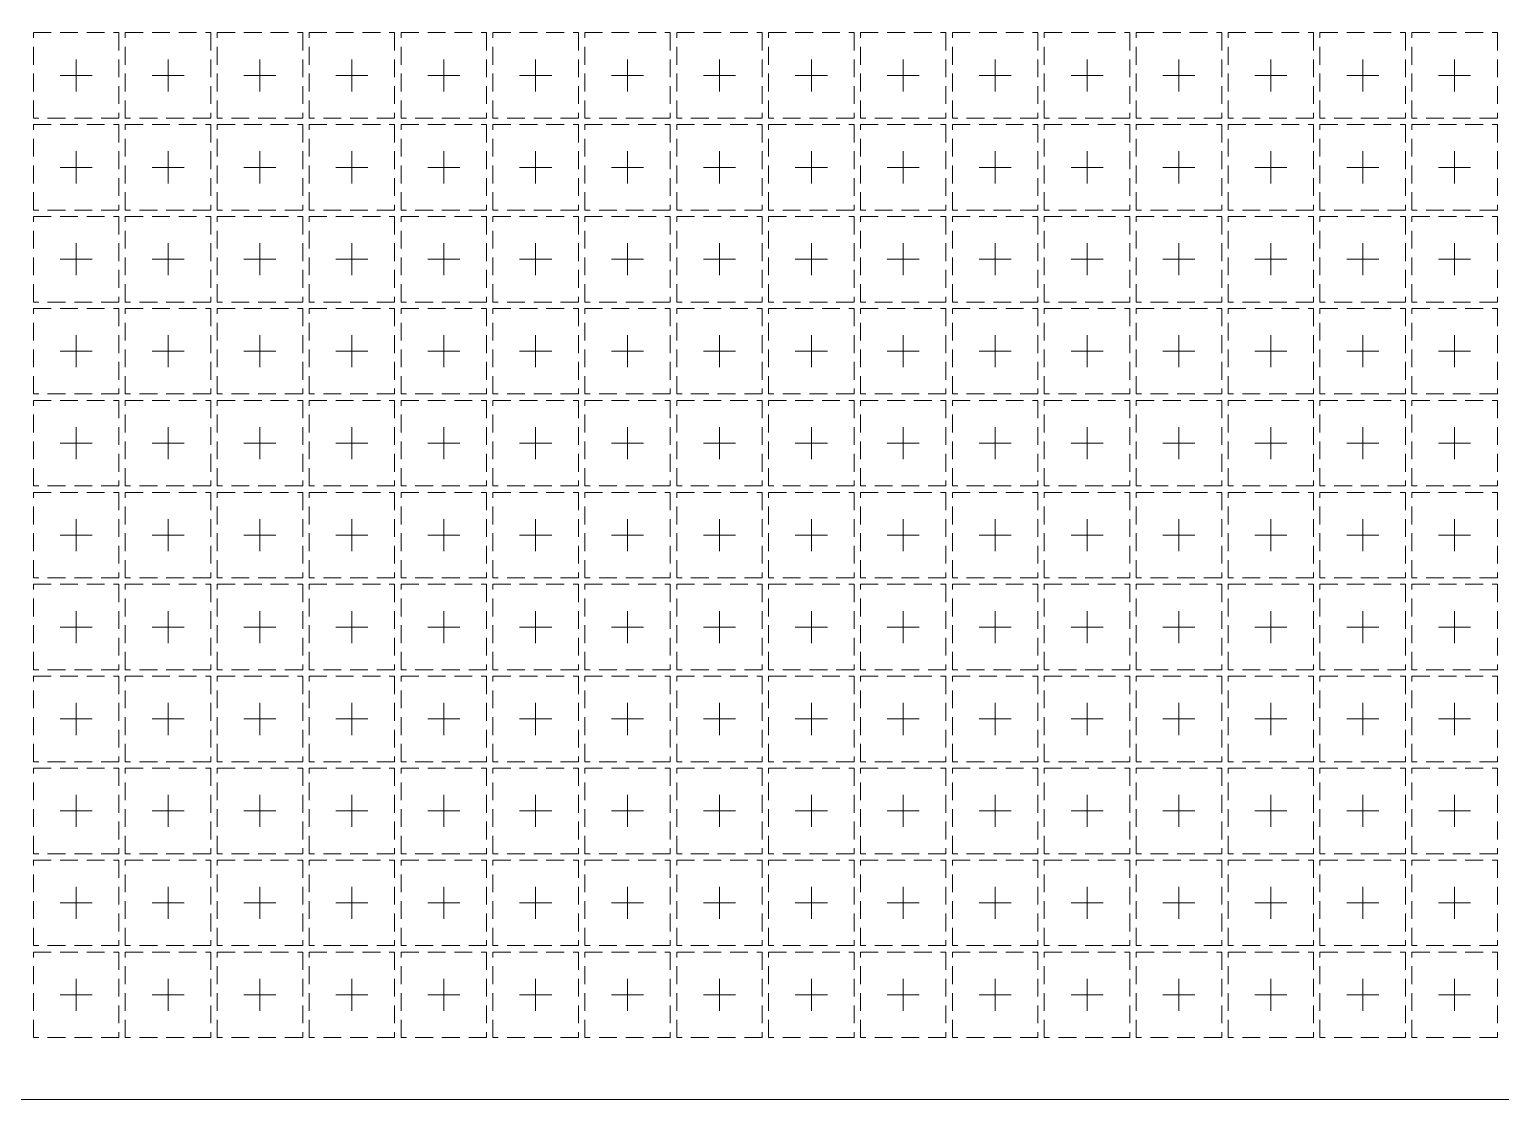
# Model space of a CAD drawing. Header units: millimetres. Extents: x -176 to -53, y -166 to -6.
# Drawn here: x -145 to -124.34, y -148.06 to -133.05 of the extents above; entities that cross this region are included whole.
import ezdxf

# ---------------------------------------------------------------- set-up
doc = ezdxf.new("R2010")
doc.units = ezdxf.units.MM
for name, pattern in [('CENTER', [2, 1.25, -0.25, 0.25, -0.25]), ('DASHED', [0.75, 0.5, -0.25]), ('HIDDEN', [0.375, 0.25, -0.125])]:
    doc.linetypes.add(name, pattern=pattern)
doc.layers.add('1D', color=4, linetype='Continuous', lineweight=18)
doc.layers.add('PKG', color=6, linetype='HIDDEN', lineweight=9)
doc.layers.add('中心线', color=1, linetype='CENTER')

msp = doc.modelspace()

# ---------------------------------------------------------------- linework, layer by layer
at = {"layer": '1D', "lineweight": 0, "elevation": -0.0291}
msp.add_lwpolyline([(-167.6491, -127.0602), (-92.6491, -127.0602), (-92.6491, -148.0602), (-167.6491, -148.0602)], close=True, dxfattribs=at)
at = {"layer": 'PKG', "color": 2, "linetype": 'DASHED', "lineweight": 0, "ltscale": 0.5, "elevation": -0.0291}
for points in [[(-144.9391, -133.0902), (-143.7391, -133.0902), (-143.7391, -134.2902), (-144.9391, -134.2902)], [(-143.6491, -133.0902), (-142.4491, -133.0902), (-142.4491, -134.2902), (-143.6491, -134.2902)], [(-142.3591, -133.0902), (-141.1591, -133.0902), (-141.1591, -134.2902), (-142.3591, -134.2902)], [(-141.0691, -133.0902), (-139.8691, -133.0902), (-139.8691, -134.2902), (-141.0691, -134.2902)], [(-139.7791, -133.0902), (-138.5791, -133.0902), (-138.5791, -134.2902), (-139.7791, -134.2902)], [(-138.4891, -133.0902), (-137.2891, -133.0902), (-137.2891, -134.2902), (-138.4891, -134.2902)], [(-137.1991, -133.0902), (-135.9991, -133.0902), (-135.9991, -134.2902), (-137.1991, -134.2902)], [(-135.9091, -133.0902), (-134.7091, -133.0902), (-134.7091, -134.2902), (-135.9091, -134.2902)], [(-134.6191, -133.0902), (-133.4191, -133.0902), (-133.4191, -134.2902), (-134.6191, -134.2902)], [(-133.3291, -133.0902), (-132.1291, -133.0902), (-132.1291, -134.2902), (-133.3291, -134.2902)], [(-132.0391, -133.0902), (-130.8391, -133.0902), (-130.8391, -134.2902), (-132.0391, -134.2902)], [(-130.7491, -133.0902), (-129.5491, -133.0902), (-129.5491, -134.2902), (-130.7491, -134.2902)], [(-129.4591, -133.0902), (-128.2591, -133.0902), (-128.2591, -134.2902), (-129.4591, -134.2902)], [(-128.1691, -133.0902), (-126.9691, -133.0902), (-126.9691, -134.2902), (-128.1691, -134.2902)], [(-126.8791, -133.0902), (-125.6791, -133.0902), (-125.6791, -134.2902), (-126.8791, -134.2902)], [(-125.5891, -133.0902), (-124.3891, -133.0902), (-124.3891, -134.2902), (-125.5891, -134.2902)], [(-144.9391, -134.3802), (-143.7391, -134.3802), (-143.7391, -135.5802), (-144.9391, -135.5802)], [(-143.6491, -134.3802), (-142.4491, -134.3802), (-142.4491, -135.5802), (-143.6491, -135.5802)], [(-142.3591, -134.3802), (-141.1591, -134.3802), (-141.1591, -135.5802), (-142.3591, -135.5802)], [(-141.0691, -134.3802), (-139.8691, -134.3802), (-139.8691, -135.5802), (-141.0691, -135.5802)], [(-139.7791, -134.3802), (-138.5791, -134.3802), (-138.5791, -135.5802), (-139.7791, -135.5802)], [(-138.4891, -134.3802), (-137.2891, -134.3802), (-137.2891, -135.5802), (-138.4891, -135.5802)], [(-137.1991, -134.3802), (-135.9991, -134.3802), (-135.9991, -135.5802), (-137.1991, -135.5802)], [(-135.9091, -134.3802), (-134.7091, -134.3802), (-134.7091, -135.5802), (-135.9091, -135.5802)], [(-134.6191, -134.3802), (-133.4191, -134.3802), (-133.4191, -135.5802), (-134.6191, -135.5802)], [(-133.3291, -134.3802), (-132.1291, -134.3802), (-132.1291, -135.5802), (-133.3291, -135.5802)], [(-132.0391, -134.3802), (-130.8391, -134.3802), (-130.8391, -135.5802), (-132.0391, -135.5802)], [(-130.7491, -134.3802), (-129.5491, -134.3802), (-129.5491, -135.5802), (-130.7491, -135.5802)], [(-129.4591, -134.3802), (-128.2591, -134.3802), (-128.2591, -135.5802), (-129.4591, -135.5802)], [(-128.1691, -134.3802), (-126.9691, -134.3802), (-126.9691, -135.5802), (-128.1691, -135.5802)], [(-126.8791, -134.3802), (-125.6791, -134.3802), (-125.6791, -135.5802), (-126.8791, -135.5802)], [(-125.5891, -134.3802), (-124.3891, -134.3802), (-124.3891, -135.5802), (-125.5891, -135.5802)], [(-144.9391, -135.6702), (-143.7391, -135.6702), (-143.7391, -136.8702), (-144.9391, -136.8702)], [(-143.6491, -135.6702), (-142.4491, -135.6702), (-142.4491, -136.8702), (-143.6491, -136.8702)], [(-142.3591, -135.6702), (-141.1591, -135.6702), (-141.1591, -136.8702), (-142.3591, -136.8702)], [(-141.0691, -135.6702), (-139.8691, -135.6702), (-139.8691, -136.8702), (-141.0691, -136.8702)], [(-139.7791, -135.6702), (-138.5791, -135.6702), (-138.5791, -136.8702), (-139.7791, -136.8702)], [(-138.4891, -135.6702), (-137.2891, -135.6702), (-137.2891, -136.8702), (-138.4891, -136.8702)], [(-137.1991, -135.6702), (-135.9991, -135.6702), (-135.9991, -136.8702), (-137.1991, -136.8702)], [(-135.9091, -135.6702), (-134.7091, -135.6702), (-134.7091, -136.8702), (-135.9091, -136.8702)], [(-134.6191, -135.6702), (-133.4191, -135.6702), (-133.4191, -136.8702), (-134.6191, -136.8702)], [(-133.3291, -135.6702), (-132.1291, -135.6702), (-132.1291, -136.8702), (-133.3291, -136.8702)], [(-132.0391, -135.6702), (-130.8391, -135.6702), (-130.8391, -136.8702), (-132.0391, -136.8702)], [(-130.7491, -135.6702), (-129.5491, -135.6702), (-129.5491, -136.8702), (-130.7491, -136.8702)], [(-129.4591, -135.6702), (-128.2591, -135.6702), (-128.2591, -136.8702), (-129.4591, -136.8702)], [(-128.1691, -135.6702), (-126.9691, -135.6702), (-126.9691, -136.8702), (-128.1691, -136.8702)], [(-126.8791, -135.6702), (-125.6791, -135.6702), (-125.6791, -136.8702), (-126.8791, -136.8702)], [(-125.5891, -135.6702), (-124.3891, -135.6702), (-124.3891, -136.8702), (-125.5891, -136.8702)], [(-144.9391, -136.9602), (-143.7391, -136.9602), (-143.7391, -138.1602), (-144.9391, -138.1602)], [(-143.6491, -136.9602), (-142.4491, -136.9602), (-142.4491, -138.1602), (-143.6491, -138.1602)], [(-142.3591, -136.9602), (-141.1591, -136.9602), (-141.1591, -138.1602), (-142.3591, -138.1602)], [(-141.0691, -136.9602), (-139.8691, -136.9602), (-139.8691, -138.1602), (-141.0691, -138.1602)], [(-139.7791, -136.9602), (-138.5791, -136.9602), (-138.5791, -138.1602), (-139.7791, -138.1602)], [(-138.4891, -136.9602), (-137.2891, -136.9602), (-137.2891, -138.1602), (-138.4891, -138.1602)], [(-137.1991, -136.9602), (-135.9991, -136.9602), (-135.9991, -138.1602), (-137.1991, -138.1602)], [(-135.9091, -136.9602), (-134.7091, -136.9602), (-134.7091, -138.1602), (-135.9091, -138.1602)], [(-134.6191, -136.9602), (-133.4191, -136.9602), (-133.4191, -138.1602), (-134.6191, -138.1602)], [(-133.3291, -136.9602), (-132.1291, -136.9602), (-132.1291, -138.1602), (-133.3291, -138.1602)], [(-132.0391, -136.9602), (-130.8391, -136.9602), (-130.8391, -138.1602), (-132.0391, -138.1602)], [(-130.7491, -136.9602), (-129.5491, -136.9602), (-129.5491, -138.1602), (-130.7491, -138.1602)], [(-129.4591, -136.9602), (-128.2591, -136.9602), (-128.2591, -138.1602), (-129.4591, -138.1602)], [(-128.1691, -136.9602), (-126.9691, -136.9602), (-126.9691, -138.1602), (-128.1691, -138.1602)], [(-126.8791, -136.9602), (-125.6791, -136.9602), (-125.6791, -138.1602), (-126.8791, -138.1602)], [(-125.5891, -136.9602), (-124.3891, -136.9602), (-124.3891, -138.1602), (-125.5891, -138.1602)], [(-144.9391, -138.2502), (-143.7391, -138.2502), (-143.7391, -139.4502), (-144.9391, -139.4502)], [(-143.6491, -138.2502), (-142.4491, -138.2502), (-142.4491, -139.4502), (-143.6491, -139.4502)], [(-142.3591, -138.2502), (-141.1591, -138.2502), (-141.1591, -139.4502), (-142.3591, -139.4502)], [(-141.0691, -138.2502), (-139.8691, -138.2502), (-139.8691, -139.4502), (-141.0691, -139.4502)], [(-139.7791, -138.2502), (-138.5791, -138.2502), (-138.5791, -139.4502), (-139.7791, -139.4502)], [(-138.4891, -138.2502), (-137.2891, -138.2502), (-137.2891, -139.4502), (-138.4891, -139.4502)], [(-137.1991, -138.2502), (-135.9991, -138.2502), (-135.9991, -139.4502), (-137.1991, -139.4502)], [(-135.9091, -138.2502), (-134.7091, -138.2502), (-134.7091, -139.4502), (-135.9091, -139.4502)], [(-134.6191, -138.2502), (-133.4191, -138.2502), (-133.4191, -139.4502), (-134.6191, -139.4502)], [(-133.3291, -138.2502), (-132.1291, -138.2502), (-132.1291, -139.4502), (-133.3291, -139.4502)], [(-132.0391, -138.2502), (-130.8391, -138.2502), (-130.8391, -139.4502), (-132.0391, -139.4502)], [(-130.7491, -138.2502), (-129.5491, -138.2502), (-129.5491, -139.4502), (-130.7491, -139.4502)], [(-129.4591, -138.2502), (-128.2591, -138.2502), (-128.2591, -139.4502), (-129.4591, -139.4502)], [(-128.1691, -138.2502), (-126.9691, -138.2502), (-126.9691, -139.4502), (-128.1691, -139.4502)], [(-126.8791, -138.2502), (-125.6791, -138.2502), (-125.6791, -139.4502), (-126.8791, -139.4502)], [(-125.5891, -138.2502), (-124.3891, -138.2502), (-124.3891, -139.4502), (-125.5891, -139.4502)], [(-144.9391, -139.5402), (-143.7391, -139.5402), (-143.7391, -140.7402), (-144.9391, -140.7402)], [(-143.6491, -139.5402), (-142.4491, -139.5402), (-142.4491, -140.7402), (-143.6491, -140.7402)], [(-142.3591, -139.5402), (-141.1591, -139.5402), (-141.1591, -140.7402), (-142.3591, -140.7402)], [(-141.0691, -139.5402), (-139.8691, -139.5402), (-139.8691, -140.7402), (-141.0691, -140.7402)], [(-139.7791, -139.5402), (-138.5791, -139.5402), (-138.5791, -140.7402), (-139.7791, -140.7402)], [(-138.4891, -139.5402), (-137.2891, -139.5402), (-137.2891, -140.7402), (-138.4891, -140.7402)], [(-137.1991, -139.5402), (-135.9991, -139.5402), (-135.9991, -140.7402), (-137.1991, -140.7402)], [(-135.9091, -139.5402), (-134.7091, -139.5402), (-134.7091, -140.7402), (-135.9091, -140.7402)], [(-134.6191, -139.5402), (-133.4191, -139.5402), (-133.4191, -140.7402), (-134.6191, -140.7402)], [(-133.3291, -139.5402), (-132.1291, -139.5402), (-132.1291, -140.7402), (-133.3291, -140.7402)], [(-132.0391, -139.5402), (-130.8391, -139.5402), (-130.8391, -140.7402), (-132.0391, -140.7402)], [(-130.7491, -139.5402), (-129.5491, -139.5402), (-129.5491, -140.7402), (-130.7491, -140.7402)], [(-129.4591, -139.5402), (-128.2591, -139.5402), (-128.2591, -140.7402), (-129.4591, -140.7402)], [(-128.1691, -139.5402), (-126.9691, -139.5402), (-126.9691, -140.7402), (-128.1691, -140.7402)], [(-126.8791, -139.5402), (-125.6791, -139.5402), (-125.6791, -140.7402), (-126.8791, -140.7402)], [(-125.5891, -139.5402), (-124.3891, -139.5402), (-124.3891, -140.7402), (-125.5891, -140.7402)], [(-144.9391, -140.8302), (-143.7391, -140.8302), (-143.7391, -142.0302), (-144.9391, -142.0302)], [(-143.6491, -140.8302), (-142.4491, -140.8302), (-142.4491, -142.0302), (-143.6491, -142.0302)], [(-142.3591, -140.8302), (-141.1591, -140.8302), (-141.1591, -142.0302), (-142.3591, -142.0302)], [(-141.0691, -140.8302), (-139.8691, -140.8302), (-139.8691, -142.0302), (-141.0691, -142.0302)], [(-139.7791, -140.8302), (-138.5791, -140.8302), (-138.5791, -142.0302), (-139.7791, -142.0302)], [(-138.4891, -140.8302), (-137.2891, -140.8302), (-137.2891, -142.0302), (-138.4891, -142.0302)], [(-137.1991, -140.8302), (-135.9991, -140.8302), (-135.9991, -142.0302), (-137.1991, -142.0302)], [(-135.9091, -140.8302), (-134.7091, -140.8302), (-134.7091, -142.0302), (-135.9091, -142.0302)], [(-134.6191, -140.8302), (-133.4191, -140.8302), (-133.4191, -142.0302), (-134.6191, -142.0302)], [(-133.3291, -140.8302), (-132.1291, -140.8302), (-132.1291, -142.0302), (-133.3291, -142.0302)], [(-132.0391, -140.8302), (-130.8391, -140.8302), (-130.8391, -142.0302), (-132.0391, -142.0302)], [(-130.7491, -140.8302), (-129.5491, -140.8302), (-129.5491, -142.0302), (-130.7491, -142.0302)], [(-129.4591, -140.8302), (-128.2591, -140.8302), (-128.2591, -142.0302), (-129.4591, -142.0302)], [(-128.1691, -140.8302), (-126.9691, -140.8302), (-126.9691, -142.0302), (-128.1691, -142.0302)], [(-126.8791, -140.8302), (-125.6791, -140.8302), (-125.6791, -142.0302), (-126.8791, -142.0302)], [(-125.5891, -140.8302), (-124.3891, -140.8302), (-124.3891, -142.0302), (-125.5891, -142.0302)], [(-144.9391, -142.1202), (-143.7391, -142.1202), (-143.7391, -143.3202), (-144.9391, -143.3202)], [(-143.6491, -142.1202), (-142.4491, -142.1202), (-142.4491, -143.3202), (-143.6491, -143.3202)], [(-142.3591, -142.1202), (-141.1591, -142.1202), (-141.1591, -143.3202), (-142.3591, -143.3202)], [(-141.0691, -142.1202), (-139.8691, -142.1202), (-139.8691, -143.3202), (-141.0691, -143.3202)], [(-139.7791, -142.1202), (-138.5791, -142.1202), (-138.5791, -143.3202), (-139.7791, -143.3202)], [(-138.4891, -142.1202), (-137.2891, -142.1202), (-137.2891, -143.3202), (-138.4891, -143.3202)], [(-137.1991, -142.1202), (-135.9991, -142.1202), (-135.9991, -143.3202), (-137.1991, -143.3202)], [(-135.9091, -142.1202), (-134.7091, -142.1202), (-134.7091, -143.3202), (-135.9091, -143.3202)], [(-134.6191, -142.1202), (-133.4191, -142.1202), (-133.4191, -143.3202), (-134.6191, -143.3202)], [(-133.3291, -142.1202), (-132.1291, -142.1202), (-132.1291, -143.3202), (-133.3291, -143.3202)], [(-132.0391, -142.1202), (-130.8391, -142.1202), (-130.8391, -143.3202), (-132.0391, -143.3202)], [(-130.7491, -142.1202), (-129.5491, -142.1202), (-129.5491, -143.3202), (-130.7491, -143.3202)], [(-129.4591, -142.1202), (-128.2591, -142.1202), (-128.2591, -143.3202), (-129.4591, -143.3202)], [(-128.1691, -142.1202), (-126.9691, -142.1202), (-126.9691, -143.3202), (-128.1691, -143.3202)], [(-126.8791, -142.1202), (-125.6791, -142.1202), (-125.6791, -143.3202), (-126.8791, -143.3202)], [(-125.5891, -142.1202), (-124.3891, -142.1202), (-124.3891, -143.3202), (-125.5891, -143.3202)], [(-144.9391, -143.4102), (-143.7391, -143.4102), (-143.7391, -144.6102), (-144.9391, -144.6102)], [(-143.6491, -143.4102), (-142.4491, -143.4102), (-142.4491, -144.6102), (-143.6491, -144.6102)], [(-142.3591, -143.4102), (-141.1591, -143.4102), (-141.1591, -144.6102), (-142.3591, -144.6102)], [(-141.0691, -143.4102), (-139.8691, -143.4102), (-139.8691, -144.6102), (-141.0691, -144.6102)], [(-139.7791, -143.4102), (-138.5791, -143.4102), (-138.5791, -144.6102), (-139.7791, -144.6102)], [(-138.4891, -143.4102), (-137.2891, -143.4102), (-137.2891, -144.6102), (-138.4891, -144.6102)], [(-137.1991, -143.4102), (-135.9991, -143.4102), (-135.9991, -144.6102), (-137.1991, -144.6102)], [(-135.9091, -143.4102), (-134.7091, -143.4102), (-134.7091, -144.6102), (-135.9091, -144.6102)], [(-134.6191, -143.4102), (-133.4191, -143.4102), (-133.4191, -144.6102), (-134.6191, -144.6102)], [(-133.3291, -143.4102), (-132.1291, -143.4102), (-132.1291, -144.6102), (-133.3291, -144.6102)], [(-132.0391, -143.4102), (-130.8391, -143.4102), (-130.8391, -144.6102), (-132.0391, -144.6102)], [(-130.7491, -143.4102), (-129.5491, -143.4102), (-129.5491, -144.6102), (-130.7491, -144.6102)], [(-129.4591, -143.4102), (-128.2591, -143.4102), (-128.2591, -144.6102), (-129.4591, -144.6102)], [(-128.1691, -143.4102), (-126.9691, -143.4102), (-126.9691, -144.6102), (-128.1691, -144.6102)], [(-126.8791, -143.4102), (-125.6791, -143.4102), (-125.6791, -144.6102), (-126.8791, -144.6102)], [(-125.5891, -143.4102), (-124.3891, -143.4102), (-124.3891, -144.6102), (-125.5891, -144.6102)], [(-144.9391, -144.7002), (-143.7391, -144.7002), (-143.7391, -145.9002), (-144.9391, -145.9002)], [(-143.6491, -144.7002), (-142.4491, -144.7002), (-142.4491, -145.9002), (-143.6491, -145.9002)], [(-142.3591, -144.7002), (-141.1591, -144.7002), (-141.1591, -145.9002), (-142.3591, -145.9002)], [(-141.0691, -144.7002), (-139.8691, -144.7002), (-139.8691, -145.9002), (-141.0691, -145.9002)], [(-139.7791, -144.7002), (-138.5791, -144.7002), (-138.5791, -145.9002), (-139.7791, -145.9002)], [(-138.4891, -144.7002), (-137.2891, -144.7002), (-137.2891, -145.9002), (-138.4891, -145.9002)], [(-137.1991, -144.7002), (-135.9991, -144.7002), (-135.9991, -145.9002), (-137.1991, -145.9002)], [(-135.9091, -144.7002), (-134.7091, -144.7002), (-134.7091, -145.9002), (-135.9091, -145.9002)], [(-134.6191, -144.7002), (-133.4191, -144.7002), (-133.4191, -145.9002), (-134.6191, -145.9002)], [(-133.3291, -144.7002), (-132.1291, -144.7002), (-132.1291, -145.9002), (-133.3291, -145.9002)], [(-132.0391, -144.7002), (-130.8391, -144.7002), (-130.8391, -145.9002), (-132.0391, -145.9002)], [(-130.7491, -144.7002), (-129.5491, -144.7002), (-129.5491, -145.9002), (-130.7491, -145.9002)], [(-129.4591, -144.7002), (-128.2591, -144.7002), (-128.2591, -145.9002), (-129.4591, -145.9002)], [(-128.1691, -144.7002), (-126.9691, -144.7002), (-126.9691, -145.9002), (-128.1691, -145.9002)], [(-126.8791, -144.7002), (-125.6791, -144.7002), (-125.6791, -145.9002), (-126.8791, -145.9002)], [(-125.5891, -144.7002), (-124.3891, -144.7002), (-124.3891, -145.9002), (-125.5891, -145.9002)], [(-144.9391, -145.9902), (-143.7391, -145.9902), (-143.7391, -147.1902), (-144.9391, -147.1902)], [(-143.6491, -145.9902), (-142.4491, -145.9902), (-142.4491, -147.1902), (-143.6491, -147.1902)], [(-142.3591, -145.9902), (-141.1591, -145.9902), (-141.1591, -147.1902), (-142.3591, -147.1902)], [(-141.0691, -145.9902), (-139.8691, -145.9902), (-139.8691, -147.1902), (-141.0691, -147.1902)], [(-139.7791, -145.9902), (-138.5791, -145.9902), (-138.5791, -147.1902), (-139.7791, -147.1902)], [(-138.4891, -145.9902), (-137.2891, -145.9902), (-137.2891, -147.1902), (-138.4891, -147.1902)], [(-137.1991, -145.9902), (-135.9991, -145.9902), (-135.9991, -147.1902), (-137.1991, -147.1902)], [(-135.9091, -145.9902), (-134.7091, -145.9902), (-134.7091, -147.1902), (-135.9091, -147.1902)], [(-134.6191, -145.9902), (-133.4191, -145.9902), (-133.4191, -147.1902), (-134.6191, -147.1902)], [(-133.3291, -145.9902), (-132.1291, -145.9902), (-132.1291, -147.1902), (-133.3291, -147.1902)], [(-132.0391, -145.9902), (-130.8391, -145.9902), (-130.8391, -147.1902), (-132.0391, -147.1902)], [(-130.7491, -145.9902), (-129.5491, -145.9902), (-129.5491, -147.1902), (-130.7491, -147.1902)], [(-129.4591, -145.9902), (-128.2591, -145.9902), (-128.2591, -147.1902), (-129.4591, -147.1902)], [(-128.1691, -145.9902), (-126.9691, -145.9902), (-126.9691, -147.1902), (-128.1691, -147.1902)], [(-126.8791, -145.9902), (-125.6791, -145.9902), (-125.6791, -147.1902), (-126.8791, -147.1902)], [(-125.5891, -145.9902), (-124.3891, -145.9902), (-124.3891, -147.1902), (-125.5891, -147.1902)]]:
    msp.add_lwpolyline(points, close=True, dxfattribs=at)
at = {"layer": '中心线', "color": 1, "linetype": 'CENTER', "lineweight": 0, "ltscale": 0.5}
for p, q in [((-144.3391, -133.9152, -0.0291), (-144.3391, -133.4652, -0.0291)), ((-143.0491, -133.9152, -0.0291), (-143.0491, -133.4652, -0.0291)), ((-141.7591, -133.9152, -0.0291), (-141.7591, -133.4652, -0.0291)), ((-140.4691, -133.9152, -0.0291), (-140.4691, -133.4652, -0.0291)), ((-139.1791, -133.9152, -0.0291), (-139.1791, -133.4652, -0.0291)), ((-137.8891, -133.9152, -0.0291), (-137.8891, -133.4652, -0.0291)), ((-136.5991, -133.9152, -0.0291), (-136.5991, -133.4652, -0.0291)), ((-135.3091, -133.9152, -0.0291), (-135.3091, -133.4652, -0.0291)), ((-134.0191, -133.9152, -0.0291), (-134.0191, -133.4652, -0.0291)), ((-132.7291, -133.9152, -0.0291), (-132.7291, -133.4652, -0.0291)), ((-131.4391, -133.9152, -0.0291), (-131.4391, -133.4652, -0.0291)), ((-130.1491, -133.9152, -0.0291), (-130.1491, -133.4652, -0.0291)), ((-128.8591, -133.9152, -0.0291), (-128.8591, -133.4652, -0.0291)), ((-127.5691, -133.9152, -0.0291), (-127.5691, -133.4652, -0.0291)), ((-126.2791, -133.9152, -0.0291), (-126.2791, -133.4652, -0.0291)), ((-124.9891, -133.9152, -0.0291), (-124.9891, -133.4652, -0.0291)), ((-144.5641, -133.6902, -0.0291), (-144.1141, -133.6902, -0.0291)), ((-143.2741, -133.6902, -0.0291), (-142.8241, -133.6902, -0.0291)), ((-141.9841, -133.6902, -0.0291), (-141.5341, -133.6902, -0.0291)), ((-140.6941, -133.6902, -0.0291), (-140.2441, -133.6902, -0.0291)), ((-139.4041, -133.6902, -0.0291), (-138.9541, -133.6902, -0.0291)), ((-138.1141, -133.6902, -0.0291), (-137.6641, -133.6902, -0.0291)), ((-136.8241, -133.6902, -0.0291), (-136.3741, -133.6902, -0.0291)), ((-135.5341, -133.6902, -0.0291), (-135.0841, -133.6902, -0.0291)), ((-134.2441, -133.6902, -0.0291), (-133.7941, -133.6902, -0.0291)), ((-132.9541, -133.6902, -0.0291), (-132.5041, -133.6902, -0.0291)), ((-131.6641, -133.6902, -0.0291), (-131.2141, -133.6902, -0.0291)), ((-130.3741, -133.6902, -0.0291), (-129.9241, -133.6902, -0.0291)), ((-129.0841, -133.6902, -0.0291), (-128.6341, -133.6902, -0.0291)), ((-127.7941, -133.6902, -0.0291), (-127.3441, -133.6902, -0.0291)), ((-126.5041, -133.6902, -0.0291), (-126.0541, -133.6902, -0.0291)), ((-125.2141, -133.6902, -0.0291), (-124.7641, -133.6902, -0.0291)), ((-144.3391, -135.2052, -0.0291), (-144.3391, -134.7552, -0.0291)), ((-143.0491, -135.2052, -0.0291), (-143.0491, -134.7552, -0.0291)), ((-141.7591, -135.2052, -0.0291), (-141.7591, -134.7552, -0.0291)), ((-140.4691, -135.2052, -0.0291), (-140.4691, -134.7552, -0.0291)), ((-139.1791, -135.2052, -0.0291), (-139.1791, -134.7552, -0.0291)), ((-137.8891, -135.2052, -0.0291), (-137.8891, -134.7552, -0.0291)), ((-136.5991, -135.2052, -0.0291), (-136.5991, -134.7552, -0.0291)), ((-135.3091, -135.2052, -0.0291), (-135.3091, -134.7552, -0.0291)), ((-134.0191, -135.2052, -0.0291), (-134.0191, -134.7552, -0.0291)), ((-132.7291, -135.2052, -0.0291), (-132.7291, -134.7552, -0.0291)), ((-131.4391, -135.2052, -0.0291), (-131.4391, -134.7552, -0.0291)), ((-130.1491, -135.2052, -0.0291), (-130.1491, -134.7552, -0.0291)), ((-128.8591, -135.2052, -0.0291), (-128.8591, -134.7552, -0.0291)), ((-127.5691, -135.2052, -0.0291), (-127.5691, -134.7552, -0.0291)), ((-126.2791, -135.2052, -0.0291), (-126.2791, -134.7552, -0.0291)), ((-124.9891, -135.2052, -0.0291), (-124.9891, -134.7552, -0.0291)), ((-144.5641, -134.9802, -0.0291), (-144.1141, -134.9802, -0.0291)), ((-143.2741, -134.9802, -0.0291), (-142.8241, -134.9802, -0.0291)), ((-141.9841, -134.9802, -0.0291), (-141.5341, -134.9802, -0.0291)), ((-140.6941, -134.9802, -0.0291), (-140.2441, -134.9802, -0.0291)), ((-139.4041, -134.9802, -0.0291), (-138.9541, -134.9802, -0.0291)), ((-138.1141, -134.9802, -0.0291), (-137.6641, -134.9802, -0.0291)), ((-136.8241, -134.9802, -0.0291), (-136.3741, -134.9802, -0.0291)), ((-135.5341, -134.9802, -0.0291), (-135.0841, -134.9802, -0.0291)), ((-134.2441, -134.9802, -0.0291), (-133.7941, -134.9802, -0.0291)), ((-132.9541, -134.9802, -0.0291), (-132.5041, -134.9802, -0.0291)), ((-131.6641, -134.9802, -0.0291), (-131.2141, -134.9802, -0.0291)), ((-130.3741, -134.9802, -0.0291), (-129.9241, -134.9802, -0.0291)), ((-129.0841, -134.9802, -0.0291), (-128.6341, -134.9802, -0.0291)), ((-127.7941, -134.9802, -0.0291), (-127.3441, -134.9802, -0.0291)), ((-126.5041, -134.9802, -0.0291), (-126.0541, -134.9802, -0.0291)), ((-125.2141, -134.9802, -0.0291), (-124.7641, -134.9802, -0.0291)), ((-144.3391, -136.4952, -0.0291), (-144.3391, -136.0452, -0.0291)), ((-143.0491, -136.4952, -0.0291), (-143.0491, -136.0452, -0.0291)), ((-141.7591, -136.4952, -0.0291), (-141.7591, -136.0452, -0.0291)), ((-140.4691, -136.4952, -0.0291), (-140.4691, -136.0452, -0.0291)), ((-139.1791, -136.4952, -0.0291), (-139.1791, -136.0452, -0.0291)), ((-137.8891, -136.4952, -0.0291), (-137.8891, -136.0452, -0.0291)), ((-136.5991, -136.4952, -0.0291), (-136.5991, -136.0452, -0.0291)), ((-135.3091, -136.4952, -0.0291), (-135.3091, -136.0452, -0.0291)), ((-134.0191, -136.4952, -0.0291), (-134.0191, -136.0452, -0.0291)), ((-132.7291, -136.4952, -0.0291), (-132.7291, -136.0452, -0.0291)), ((-131.4391, -136.4952, -0.0291), (-131.4391, -136.0452, -0.0291)), ((-130.1491, -136.4952, -0.0291), (-130.1491, -136.0452, -0.0291)), ((-128.8591, -136.4952, -0.0291), (-128.8591, -136.0452, -0.0291)), ((-127.5691, -136.4952, -0.0291), (-127.5691, -136.0452, -0.0291)), ((-126.2791, -136.4952, -0.0291), (-126.2791, -136.0452, -0.0291)), ((-124.9891, -136.4952, -0.0291), (-124.9891, -136.0452, -0.0291)), ((-144.5641, -136.2702, -0.0291), (-144.1141, -136.2702, -0.0291)), ((-143.2741, -136.2702, -0.0291), (-142.8241, -136.2702, -0.0291)), ((-141.9841, -136.2702, -0.0291), (-141.5341, -136.2702, -0.0291)), ((-140.6941, -136.2702, -0.0291), (-140.2441, -136.2702, -0.0291)), ((-139.4041, -136.2702, -0.0291), (-138.9541, -136.2702, -0.0291)), ((-138.1141, -136.2702, -0.0291), (-137.6641, -136.2702, -0.0291)), ((-136.8241, -136.2702, -0.0291), (-136.3741, -136.2702, -0.0291)), ((-135.5341, -136.2702, -0.0291), (-135.0841, -136.2702, -0.0291)), ((-134.2441, -136.2702, -0.0291), (-133.7941, -136.2702, -0.0291)), ((-132.9541, -136.2702, -0.0291), (-132.5041, -136.2702, -0.0291)), ((-131.6641, -136.2702, -0.0291), (-131.2141, -136.2702, -0.0291)), ((-130.3741, -136.2702, -0.0291), (-129.9241, -136.2702, -0.0291)), ((-129.0841, -136.2702, -0.0291), (-128.6341, -136.2702, -0.0291)), ((-127.7941, -136.2702, -0.0291), (-127.3441, -136.2702, -0.0291)), ((-126.5041, -136.2702, -0.0291), (-126.0541, -136.2702, -0.0291)), ((-125.2141, -136.2702, -0.0291), (-124.7641, -136.2702, -0.0291)), ((-144.3391, -137.7852, -0.0291), (-144.3391, -137.3352, -0.0291)), ((-143.0491, -137.7852, -0.0291), (-143.0491, -137.3352, -0.0291)), ((-141.7591, -137.7852, -0.0291), (-141.7591, -137.3352, -0.0291)), ((-140.4691, -137.7852, -0.0291), (-140.4691, -137.3352, -0.0291)), ((-139.1791, -137.7852, -0.0291), (-139.1791, -137.3352, -0.0291)), ((-137.8891, -137.7852, -0.0291), (-137.8891, -137.3352, -0.0291)), ((-136.5991, -137.7852, -0.0291), (-136.5991, -137.3352, -0.0291)), ((-135.3091, -137.7852, -0.0291), (-135.3091, -137.3352, -0.0291)), ((-134.0191, -137.7852, -0.0291), (-134.0191, -137.3352, -0.0291)), ((-132.7291, -137.7852, -0.0291), (-132.7291, -137.3352, -0.0291)), ((-131.4391, -137.7852, -0.0291), (-131.4391, -137.3352, -0.0291)), ((-130.1491, -137.7852, -0.0291), (-130.1491, -137.3352, -0.0291)), ((-128.8591, -137.7852, -0.0291), (-128.8591, -137.3352, -0.0291)), ((-127.5691, -137.7852, -0.0291), (-127.5691, -137.3352, -0.0291)), ((-126.2791, -137.7852, -0.0291), (-126.2791, -137.3352, -0.0291)), ((-124.9891, -137.7852, -0.0291), (-124.9891, -137.3352, -0.0291)), ((-144.5641, -137.5602, -0.0291), (-144.1141, -137.5602, -0.0291)), ((-143.2741, -137.5602, -0.0291), (-142.8241, -137.5602, -0.0291)), ((-141.9841, -137.5602, -0.0291), (-141.5341, -137.5602, -0.0291)), ((-140.6941, -137.5602, -0.0291), (-140.2441, -137.5602, -0.0291)), ((-139.4041, -137.5602, -0.0291), (-138.9541, -137.5602, -0.0291)), ((-138.1141, -137.5602, -0.0291), (-137.6641, -137.5602, -0.0291)), ((-136.8241, -137.5602, -0.0291), (-136.3741, -137.5602, -0.0291)), ((-135.5341, -137.5602, -0.0291), (-135.0841, -137.5602, -0.0291)), ((-134.2441, -137.5602, -0.0291), (-133.7941, -137.5602, -0.0291)), ((-132.9541, -137.5602, -0.0291), (-132.5041, -137.5602, -0.0291)), ((-131.6641, -137.5602, -0.0291), (-131.2141, -137.5602, -0.0291)), ((-130.3741, -137.5602, -0.0291), (-129.9241, -137.5602, -0.0291)), ((-129.0841, -137.5602, -0.0291), (-128.6341, -137.5602, -0.0291)), ((-127.7941, -137.5602, -0.0291), (-127.3441, -137.5602, -0.0291)), ((-126.5041, -137.5602, -0.0291), (-126.0541, -137.5602, -0.0291)), ((-125.2141, -137.5602, -0.0291), (-124.7641, -137.5602, -0.0291)), ((-144.3391, -139.0752, -0.0291), (-144.3391, -138.6252, -0.0291)), ((-143.0491, -139.0752, -0.0291), (-143.0491, -138.6252, -0.0291)), ((-141.7591, -139.0752, -0.0291), (-141.7591, -138.6252, -0.0291)), ((-140.4691, -139.0752, -0.0291), (-140.4691, -138.6252, -0.0291)), ((-139.1791, -139.0752, -0.0291), (-139.1791, -138.6252, -0.0291)), ((-137.8891, -139.0752, -0.0291), (-137.8891, -138.6252, -0.0291)), ((-136.5991, -139.0752, -0.0291), (-136.5991, -138.6252, -0.0291)), ((-135.3091, -139.0752, -0.0291), (-135.3091, -138.6252, -0.0291)), ((-134.0191, -139.0752, -0.0291), (-134.0191, -138.6252, -0.0291)), ((-132.7291, -139.0752, -0.0291), (-132.7291, -138.6252, -0.0291)), ((-131.4391, -139.0752, -0.0291), (-131.4391, -138.6252, -0.0291)), ((-130.1491, -139.0752, -0.0291), (-130.1491, -138.6252, -0.0291)), ((-128.8591, -139.0752, -0.0291), (-128.8591, -138.6252, -0.0291)), ((-127.5691, -139.0752, -0.0291), (-127.5691, -138.6252, -0.0291)), ((-126.2791, -139.0752, -0.0291), (-126.2791, -138.6252, -0.0291)), ((-124.9891, -139.0752, -0.0291), (-124.9891, -138.6252, -0.0291)), ((-144.5641, -138.8502, -0.0291), (-144.1141, -138.8502, -0.0291)), ((-143.2741, -138.8502, -0.0291), (-142.8241, -138.8502, -0.0291)), ((-141.9841, -138.8502, -0.0291), (-141.5341, -138.8502, -0.0291)), ((-140.6941, -138.8502, -0.0291), (-140.2441, -138.8502, -0.0291)), ((-139.4041, -138.8502, -0.0291), (-138.9541, -138.8502, -0.0291)), ((-138.1141, -138.8502, -0.0291), (-137.6641, -138.8502, -0.0291)), ((-136.8241, -138.8502, -0.0291), (-136.3741, -138.8502, -0.0291)), ((-135.5341, -138.8502, -0.0291), (-135.0841, -138.8502, -0.0291)), ((-134.2441, -138.8502, -0.0291), (-133.7941, -138.8502, -0.0291)), ((-132.9541, -138.8502, -0.0291), (-132.5041, -138.8502, -0.0291)), ((-131.6641, -138.8502, -0.0291), (-131.2141, -138.8502, -0.0291)), ((-130.3741, -138.8502, -0.0291), (-129.9241, -138.8502, -0.0291)), ((-129.0841, -138.8502, -0.0291), (-128.6341, -138.8502, -0.0291)), ((-127.7941, -138.8502, -0.0291), (-127.3441, -138.8502, -0.0291)), ((-126.5041, -138.8502, -0.0291), (-126.0541, -138.8502, -0.0291)), ((-125.2141, -138.8502, -0.0291), (-124.7641, -138.8502, -0.0291)), ((-144.3391, -140.3652, -0.0291), (-144.3391, -139.9152, -0.0291)), ((-143.0491, -140.3652, -0.0291), (-143.0491, -139.9152, -0.0291)), ((-141.7591, -140.3652, -0.0291), (-141.7591, -139.9152, -0.0291)), ((-140.4691, -140.3652, -0.0291), (-140.4691, -139.9152, -0.0291)), ((-139.1791, -140.3652, -0.0291), (-139.1791, -139.9152, -0.0291)), ((-137.8891, -140.3652, -0.0291), (-137.8891, -139.9152, -0.0291)), ((-136.5991, -140.3652, -0.0291), (-136.5991, -139.9152, -0.0291)), ((-135.3091, -140.3652, -0.0291), (-135.3091, -139.9152, -0.0291)), ((-134.0191, -140.3652, -0.0291), (-134.0191, -139.9152, -0.0291)), ((-132.7291, -140.3652, -0.0291), (-132.7291, -139.9152, -0.0291)), ((-131.4391, -140.3652, -0.0291), (-131.4391, -139.9152, -0.0291)), ((-130.1491, -140.3652, -0.0291), (-130.1491, -139.9152, -0.0291)), ((-128.8591, -140.3652, -0.0291), (-128.8591, -139.9152, -0.0291)), ((-127.5691, -140.3652, -0.0291), (-127.5691, -139.9152, -0.0291)), ((-126.2791, -140.3652, -0.0291), (-126.2791, -139.9152, -0.0291)), ((-124.9891, -140.3652, -0.0291), (-124.9891, -139.9152, -0.0291)), ((-144.5641, -140.1402, -0.0291), (-144.1141, -140.1402, -0.0291)), ((-143.2741, -140.1402, -0.0291), (-142.8241, -140.1402, -0.0291)), ((-141.9841, -140.1402, -0.0291), (-141.5341, -140.1402, -0.0291)), ((-140.6941, -140.1402, -0.0291), (-140.2441, -140.1402, -0.0291)), ((-139.4041, -140.1402, -0.0291), (-138.9541, -140.1402, -0.0291)), ((-138.1141, -140.1402, -0.0291), (-137.6641, -140.1402, -0.0291)), ((-136.8241, -140.1402, -0.0291), (-136.3741, -140.1402, -0.0291)), ((-135.5341, -140.1402, -0.0291), (-135.0841, -140.1402, -0.0291)), ((-134.2441, -140.1402, -0.0291), (-133.7941, -140.1402, -0.0291)), ((-132.9541, -140.1402, -0.0291), (-132.5041, -140.1402, -0.0291)), ((-131.6641, -140.1402, -0.0291), (-131.2141, -140.1402, -0.0291)), ((-130.3741, -140.1402, -0.0291), (-129.9241, -140.1402, -0.0291)), ((-129.0841, -140.1402, -0.0291), (-128.6341, -140.1402, -0.0291)), ((-127.7941, -140.1402, -0.0291), (-127.3441, -140.1402, -0.0291)), ((-126.5041, -140.1402, -0.0291), (-126.0541, -140.1402, -0.0291)), ((-125.2141, -140.1402, -0.0291), (-124.7641, -140.1402, -0.0291)), ((-144.3391, -141.6552, -0.0291), (-144.3391, -141.2052, -0.0291)), ((-143.0491, -141.6552, -0.0291), (-143.0491, -141.2052, -0.0291)), ((-141.7591, -141.6552, -0.0291), (-141.7591, -141.2052, -0.0291)), ((-140.4691, -141.6552, -0.0291), (-140.4691, -141.2052, -0.0291)), ((-139.1791, -141.6552, -0.0291), (-139.1791, -141.2052, -0.0291)), ((-137.8891, -141.6552, -0.0291), (-137.8891, -141.2052, -0.0291)), ((-136.5991, -141.6552, -0.0291), (-136.5991, -141.2052, -0.0291)), ((-135.3091, -141.6552, -0.0291), (-135.3091, -141.2052, -0.0291)), ((-134.0191, -141.6552, -0.0291), (-134.0191, -141.2052, -0.0291)), ((-132.7291, -141.6552, -0.0291), (-132.7291, -141.2052, -0.0291)), ((-131.4391, -141.6552, -0.0291), (-131.4391, -141.2052, -0.0291)), ((-130.1491, -141.6552, -0.0291), (-130.1491, -141.2052, -0.0291)), ((-128.8591, -141.6552, -0.0291), (-128.8591, -141.2052, -0.0291)), ((-127.5691, -141.6552, -0.0291), (-127.5691, -141.2052, -0.0291)), ((-126.2791, -141.6552, -0.0291), (-126.2791, -141.2052, -0.0291)), ((-124.9891, -141.6552, -0.0291), (-124.9891, -141.2052, -0.0291)), ((-144.5641, -141.4302, -0.0291), (-144.1141, -141.4302, -0.0291)), ((-143.2741, -141.4302, -0.0291), (-142.8241, -141.4302, -0.0291)), ((-141.9841, -141.4302, -0.0291), (-141.5341, -141.4302, -0.0291)), ((-140.6941, -141.4302, -0.0291), (-140.2441, -141.4302, -0.0291)), ((-139.4041, -141.4302, -0.0291), (-138.9541, -141.4302, -0.0291)), ((-138.1141, -141.4302, -0.0291), (-137.6641, -141.4302, -0.0291)), ((-136.8241, -141.4302, -0.0291), (-136.3741, -141.4302, -0.0291)), ((-135.5341, -141.4302, -0.0291), (-135.0841, -141.4302, -0.0291)), ((-134.2441, -141.4302, -0.0291), (-133.7941, -141.4302, -0.0291)), ((-132.9541, -141.4302, -0.0291), (-132.5041, -141.4302, -0.0291)), ((-131.6641, -141.4302, -0.0291), (-131.2141, -141.4302, -0.0291)), ((-130.3741, -141.4302, -0.0291), (-129.9241, -141.4302, -0.0291)), ((-129.0841, -141.4302, -0.0291), (-128.6341, -141.4302, -0.0291)), ((-127.7941, -141.4302, -0.0291), (-127.3441, -141.4302, -0.0291)), ((-126.5041, -141.4302, -0.0291), (-126.0541, -141.4302, -0.0291)), ((-125.2141, -141.4302, -0.0291), (-124.7641, -141.4302, -0.0291)), ((-144.3391, -142.9452, -0.0291), (-144.3391, -142.4952, -0.0291)), ((-143.0491, -142.9452, -0.0291), (-143.0491, -142.4952, -0.0291)), ((-141.7591, -142.9452, -0.0291), (-141.7591, -142.4952, -0.0291)), ((-140.4691, -142.9452, -0.0291), (-140.4691, -142.4952, -0.0291)), ((-139.1791, -142.9452, -0.0291), (-139.1791, -142.4952, -0.0291)), ((-137.8891, -142.9452, -0.0291), (-137.8891, -142.4952, -0.0291)), ((-136.5991, -142.9452, -0.0291), (-136.5991, -142.4952, -0.0291)), ((-135.3091, -142.9452, -0.0291), (-135.3091, -142.4952, -0.0291)), ((-134.0191, -142.9452, -0.0291), (-134.0191, -142.4952, -0.0291)), ((-132.7291, -142.9452, -0.0291), (-132.7291, -142.4952, -0.0291)), ((-131.4391, -142.9452, -0.0291), (-131.4391, -142.4952, -0.0291)), ((-130.1491, -142.9452, -0.0291), (-130.1491, -142.4952, -0.0291)), ((-128.8591, -142.9452, -0.0291), (-128.8591, -142.4952, -0.0291)), ((-127.5691, -142.9452, -0.0291), (-127.5691, -142.4952, -0.0291)), ((-126.2791, -142.9452, -0.0291), (-126.2791, -142.4952, -0.0291)), ((-124.9891, -142.9452, -0.0291), (-124.9891, -142.4952, -0.0291)), ((-144.5641, -142.7202, -0.0291), (-144.1141, -142.7202, -0.0291)), ((-143.2741, -142.7202, -0.0291), (-142.8241, -142.7202, -0.0291)), ((-141.9841, -142.7202, -0.0291), (-141.5341, -142.7202, -0.0291)), ((-140.6941, -142.7202, -0.0291), (-140.2441, -142.7202, -0.0291)), ((-139.4041, -142.7202, -0.0291), (-138.9541, -142.7202, -0.0291)), ((-138.1141, -142.7202, -0.0291), (-137.6641, -142.7202, -0.0291)), ((-136.8241, -142.7202, -0.0291), (-136.3741, -142.7202, -0.0291)), ((-135.5341, -142.7202, -0.0291), (-135.0841, -142.7202, -0.0291)), ((-134.2441, -142.7202, -0.0291), (-133.7941, -142.7202, -0.0291)), ((-132.9541, -142.7202, -0.0291), (-132.5041, -142.7202, -0.0291)), ((-131.6641, -142.7202, -0.0291), (-131.2141, -142.7202, -0.0291)), ((-130.3741, -142.7202, -0.0291), (-129.9241, -142.7202, -0.0291)), ((-129.0841, -142.7202, -0.0291), (-128.6341, -142.7202, -0.0291)), ((-127.7941, -142.7202, -0.0291), (-127.3441, -142.7202, -0.0291)), ((-126.5041, -142.7202, -0.0291), (-126.0541, -142.7202, -0.0291)), ((-125.2141, -142.7202, -0.0291), (-124.7641, -142.7202, -0.0291)), ((-144.3391, -144.2352, -0.0291), (-144.3391, -143.7852, -0.0291)), ((-143.0491, -144.2352, -0.0291), (-143.0491, -143.7852, -0.0291)), ((-141.7591, -144.2352, -0.0291), (-141.7591, -143.7852, -0.0291)), ((-140.4691, -144.2352, -0.0291), (-140.4691, -143.7852, -0.0291)), ((-139.1791, -144.2352, -0.0291), (-139.1791, -143.7852, -0.0291)), ((-137.8891, -144.2352, -0.0291), (-137.8891, -143.7852, -0.0291)), ((-136.5991, -144.2352, -0.0291), (-136.5991, -143.7852, -0.0291)), ((-135.3091, -144.2352, -0.0291), (-135.3091, -143.7852, -0.0291)), ((-134.0191, -144.2352, -0.0291), (-134.0191, -143.7852, -0.0291)), ((-132.7291, -144.2352, -0.0291), (-132.7291, -143.7852, -0.0291)), ((-131.4391, -144.2352, -0.0291), (-131.4391, -143.7852, -0.0291)), ((-130.1491, -144.2352, -0.0291), (-130.1491, -143.7852, -0.0291)), ((-128.8591, -144.2352, -0.0291), (-128.8591, -143.7852, -0.0291)), ((-127.5691, -144.2352, -0.0291), (-127.5691, -143.7852, -0.0291)), ((-126.2791, -144.2352, -0.0291), (-126.2791, -143.7852, -0.0291)), ((-124.9891, -144.2352, -0.0291), (-124.9891, -143.7852, -0.0291)), ((-144.5641, -144.0102, -0.0291), (-144.1141, -144.0102, -0.0291)), ((-143.2741, -144.0102, -0.0291), (-142.8241, -144.0102, -0.0291)), ((-141.9841, -144.0102, -0.0291), (-141.5341, -144.0102, -0.0291)), ((-140.6941, -144.0102, -0.0291), (-140.2441, -144.0102, -0.0291)), ((-139.4041, -144.0102, -0.0291), (-138.9541, -144.0102, -0.0291)), ((-138.1141, -144.0102, -0.0291), (-137.6641, -144.0102, -0.0291)), ((-136.8241, -144.0102, -0.0291), (-136.3741, -144.0102, -0.0291)), ((-135.5341, -144.0102, -0.0291), (-135.0841, -144.0102, -0.0291)), ((-134.2441, -144.0102, -0.0291), (-133.7941, -144.0102, -0.0291)), ((-132.9541, -144.0102, -0.0291), (-132.5041, -144.0102, -0.0291)), ((-131.6641, -144.0102, -0.0291), (-131.2141, -144.0102, -0.0291)), ((-130.3741, -144.0102, -0.0291), (-129.9241, -144.0102, -0.0291)), ((-129.0841, -144.0102, -0.0291), (-128.6341, -144.0102, -0.0291)), ((-127.7941, -144.0102, -0.0291), (-127.3441, -144.0102, -0.0291)), ((-126.5041, -144.0102, -0.0291), (-126.0541, -144.0102, -0.0291)), ((-125.2141, -144.0102, -0.0291), (-124.7641, -144.0102, -0.0291)), ((-144.3391, -145.5252, -0.0291), (-144.3391, -145.0752, -0.0291)), ((-143.0491, -145.5252, -0.0291), (-143.0491, -145.0752, -0.0291)), ((-141.7591, -145.5252, -0.0291), (-141.7591, -145.0752, -0.0291)), ((-140.4691, -145.5252, -0.0291), (-140.4691, -145.0752, -0.0291)), ((-139.1791, -145.5252, -0.0291), (-139.1791, -145.0752, -0.0291)), ((-137.8891, -145.5252, -0.0291), (-137.8891, -145.0752, -0.0291)), ((-136.5991, -145.5252, -0.0291), (-136.5991, -145.0752, -0.0291)), ((-135.3091, -145.5252, -0.0291), (-135.3091, -145.0752, -0.0291)), ((-134.0191, -145.5252, -0.0291), (-134.0191, -145.0752, -0.0291)), ((-132.7291, -145.5252, -0.0291), (-132.7291, -145.0752, -0.0291)), ((-131.4391, -145.5252, -0.0291), (-131.4391, -145.0752, -0.0291)), ((-130.1491, -145.5252, -0.0291), (-130.1491, -145.0752, -0.0291)), ((-128.8591, -145.5252, -0.0291), (-128.8591, -145.0752, -0.0291)), ((-127.5691, -145.5252, -0.0291), (-127.5691, -145.0752, -0.0291)), ((-126.2791, -145.5252, -0.0291), (-126.2791, -145.0752, -0.0291)), ((-124.9891, -145.5252, -0.0291), (-124.9891, -145.0752, -0.0291)), ((-144.5641, -145.3002, -0.0291), (-144.1141, -145.3002, -0.0291)), ((-143.2741, -145.3002, -0.0291), (-142.8241, -145.3002, -0.0291)), ((-141.9841, -145.3002, -0.0291), (-141.5341, -145.3002, -0.0291)), ((-140.6941, -145.3002, -0.0291), (-140.2441, -145.3002, -0.0291)), ((-139.4041, -145.3002, -0.0291), (-138.9541, -145.3002, -0.0291)), ((-138.1141, -145.3002, -0.0291), (-137.6641, -145.3002, -0.0291)), ((-136.8241, -145.3002, -0.0291), (-136.3741, -145.3002, -0.0291)), ((-135.5341, -145.3002, -0.0291), (-135.0841, -145.3002, -0.0291)), ((-134.2441, -145.3002, -0.0291), (-133.7941, -145.3002, -0.0291)), ((-132.9541, -145.3002, -0.0291), (-132.5041, -145.3002, -0.0291)), ((-131.6641, -145.3002, -0.0291), (-131.2141, -145.3002, -0.0291)), ((-130.3741, -145.3002, -0.0291), (-129.9241, -145.3002, -0.0291)), ((-129.0841, -145.3002, -0.0291), (-128.6341, -145.3002, -0.0291)), ((-127.7941, -145.3002, -0.0291), (-127.3441, -145.3002, -0.0291)), ((-126.5041, -145.3002, -0.0291), (-126.0541, -145.3002, -0.0291)), ((-125.2141, -145.3002, -0.0291), (-124.7641, -145.3002, -0.0291)), ((-144.3391, -146.8152, -0.0291), (-144.3391, -146.3652, -0.0291)), ((-143.0491, -146.8152, -0.0291), (-143.0491, -146.3652, -0.0291)), ((-141.7591, -146.8152, -0.0291), (-141.7591, -146.3652, -0.0291)), ((-140.4691, -146.8152, -0.0291), (-140.4691, -146.3652, -0.0291)), ((-139.1791, -146.8152, -0.0291), (-139.1791, -146.3652, -0.0291)), ((-137.8891, -146.8152, -0.0291), (-137.8891, -146.3652, -0.0291)), ((-136.5991, -146.8152, -0.0291), (-136.5991, -146.3652, -0.0291)), ((-135.3091, -146.8152, -0.0291), (-135.3091, -146.3652, -0.0291)), ((-134.0191, -146.8152, -0.0291), (-134.0191, -146.3652, -0.0291)), ((-132.7291, -146.8152, -0.0291), (-132.7291, -146.3652, -0.0291)), ((-131.4391, -146.8152, -0.0291), (-131.4391, -146.3652, -0.0291)), ((-130.1491, -146.8152, -0.0291), (-130.1491, -146.3652, -0.0291)), ((-128.8591, -146.8152, -0.0291), (-128.8591, -146.3652, -0.0291)), ((-127.5691, -146.8152, -0.0291), (-127.5691, -146.3652, -0.0291)), ((-126.2791, -146.8152, -0.0291), (-126.2791, -146.3652, -0.0291)), ((-124.9891, -146.8152, -0.0291), (-124.9891, -146.3652, -0.0291)), ((-144.5641, -146.5902, -0.0291), (-144.1141, -146.5902, -0.0291)), ((-143.2741, -146.5902, -0.0291), (-142.8241, -146.5902, -0.0291)), ((-141.9841, -146.5902, -0.0291), (-141.5341, -146.5902, -0.0291)), ((-140.6941, -146.5902, -0.0291), (-140.2441, -146.5902, -0.0291)), ((-139.4041, -146.5902, -0.0291), (-138.9541, -146.5902, -0.0291)), ((-138.1141, -146.5902, -0.0291), (-137.6641, -146.5902, -0.0291)), ((-136.8241, -146.5902, -0.0291), (-136.3741, -146.5902, -0.0291)), ((-135.5341, -146.5902, -0.0291), (-135.0841, -146.5902, -0.0291)), ((-134.2441, -146.5902, -0.0291), (-133.7941, -146.5902, -0.0291)), ((-132.9541, -146.5902, -0.0291), (-132.5041, -146.5902, -0.0291)), ((-131.6641, -146.5902, -0.0291), (-131.2141, -146.5902, -0.0291)), ((-130.3741, -146.5902, -0.0291), (-129.9241, -146.5902, -0.0291)), ((-129.0841, -146.5902, -0.0291), (-128.6341, -146.5902, -0.0291)), ((-127.7941, -146.5902, -0.0291), (-127.3441, -146.5902, -0.0291)), ((-126.5041, -146.5902, -0.0291), (-126.0541, -146.5902, -0.0291)), ((-125.2141, -146.5902, -0.0291), (-124.7641, -146.5902, -0.0291))]:
    msp.add_line(p, q, dxfattribs=at)

doc.saveas('drawing.dxf')
